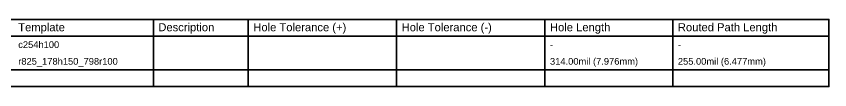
# Model space of a CAD drawing. Header units: inches. Extents: x -5 to 358, y -5 to 45.
# Drawn here: x 172.3 to 358.1, y 29 to 44.7 of the extents above; entities that cross this region are included whole.
import ezdxf

# ---------------------------------------------------------------- set-up
doc = ezdxf.new("R2010")
doc.units = ezdxf.units.IN
doc.layers.add('Drill Drawing', color=1, linetype='Continuous')
doc.styles.add('Arial', font='', dxfattribs={"height": 0.2})
doc.styles.get('Arial').set_extended_font_data('Arial')

msp = doc.modelspace()

# ---------------------------------------------------------------- linework, layer by layer
at = {"layer": 'Drill Drawing'}
for points in [[(14.26, 44.47, 0.381, 0.381, 0), (357.88, 44.47, 0.381, 0.381, 0)], [(203.62, 29.23, 0.381, 0.381, 0), (203.62, 44.47, 0.381, 0.381, 0)], [(225.3, 29.23, 0.381, 0.381, 0), (225.3, 44.47, 0.381, 0.381, 0)], [(259.18, 29.23, 0.381, 0.381, 0), (259.18, 44.47, 0.381, 0.381, 0)], [(293.05, 29.23, 0.381, 0.381, 0), (293.05, 44.47, 0.381, 0.381, 0)], [(322.25, 29.23, 0.381, 0.381, 0), (322.25, 44.47, 0.381, 0.381, 0)], [(357.88, 29.23, 0.381, 0.381, 0), (357.88, 44.47, 0.381, 0.381, 0)], [(14.26, 40.66, 0.381, 0.381, 0), (357.88, 40.66, 0.381, 0.381, 0)], [(14.26, 33.04, 0.381, 0.381, 0), (357.88, 33.04, 0.381, 0.381, 0)], [(14.26, 29.23, 0.381, 0.381, 0), (357.88, 29.23, 0.381, 0.381, 0)]]:
    msp.add_lwpolyline(points, format="xyseb", dxfattribs=at)
for points in [[(203.52, 44.47, 0.191, 0.191, 1), (203.71, 44.47, 0.191, 0.191, 1)], [(225.21, 44.47, 0.191, 0.191, 1), (225.4, 44.47, 0.191, 0.191, 1)], [(259.08, 44.47, 0.191, 0.191, 1), (259.27, 44.47, 0.191, 0.191, 1)], [(292.96, 44.47, 0.191, 0.191, 1), (293.15, 44.47, 0.191, 0.191, 1)], [(322.16, 44.47, 0.191, 0.191, 1), (322.35, 44.47, 0.191, 0.191, 1)], [(357.78, 44.47, 0.191, 0.191, 1), (357.97, 44.47, 0.191, 0.191, 1)], [(357.78, 44.47, 0.191, 0.191, 1), (357.97, 44.47, 0.191, 0.191, 1)], [(357.78, 40.66, 0.191, 0.191, 1), (357.97, 40.66, 0.191, 0.191, 1)], [(357.78, 33.04, 0.191, 0.191, 1), (357.97, 33.04, 0.191, 0.191, 1)], [(203.52, 29.23, 0.191, 0.191, 1), (203.71, 29.23, 0.191, 0.191, 1)], [(225.21, 29.23, 0.191, 0.191, 1), (225.4, 29.23, 0.191, 0.191, 1)], [(259.08, 29.23, 0.191, 0.191, 1), (259.27, 29.23, 0.191, 0.191, 1)], [(292.96, 29.23, 0.191, 0.191, 1), (293.15, 29.23, 0.191, 0.191, 1)], [(322.16, 29.23, 0.191, 0.191, 1), (322.35, 29.23, 0.191, 0.191, 1)], [(357.78, 29.23, 0.191, 0.191, 1), (357.97, 29.23, 0.191, 0.191, 1)], [(357.78, 29.23, 0.191, 0.191, 1), (357.97, 29.23, 0.191, 0.191, 1)]]:
    msp.add_lwpolyline(points, format="xyseb", close=True, dxfattribs=at)

# ---------------------------------------------------------------- texts
at = {"layer": 'Drill Drawing', "style": 'Arial'}
for s, height, p in [('Template', 1.829, (172.77, 41.81)), ('Description', 1.8288, (204.76, 41.81)), ('Hole Tolerance (+)', 1.8288, (226.45, 41.81)), ('Hole Tolerance (-)', 1.8288, (260.32, 41.81)), ('Hole Length', 1.8288, (294.19, 41.81)), ('Routed Path Length', 1.8288, (323.39, 41.81)), ('c254h100', 1.524, (172.77, 38)), ('-', 1.52, (294.19, 38)), ('-', 1.52, (323.39, 38)), ('r825_178h150_798r100', 1.524, (172.77, 34.19)), ('314.00mil (7.976mm)', 1.524, (294.19, 34.19)), ('255.00mil (6.477mm)', 1.524, (323.39, 34.19))]:
    msp.add_text(s, height=height, dxfattribs=at).set_placement(p)

doc.saveas('drawing.dxf')
